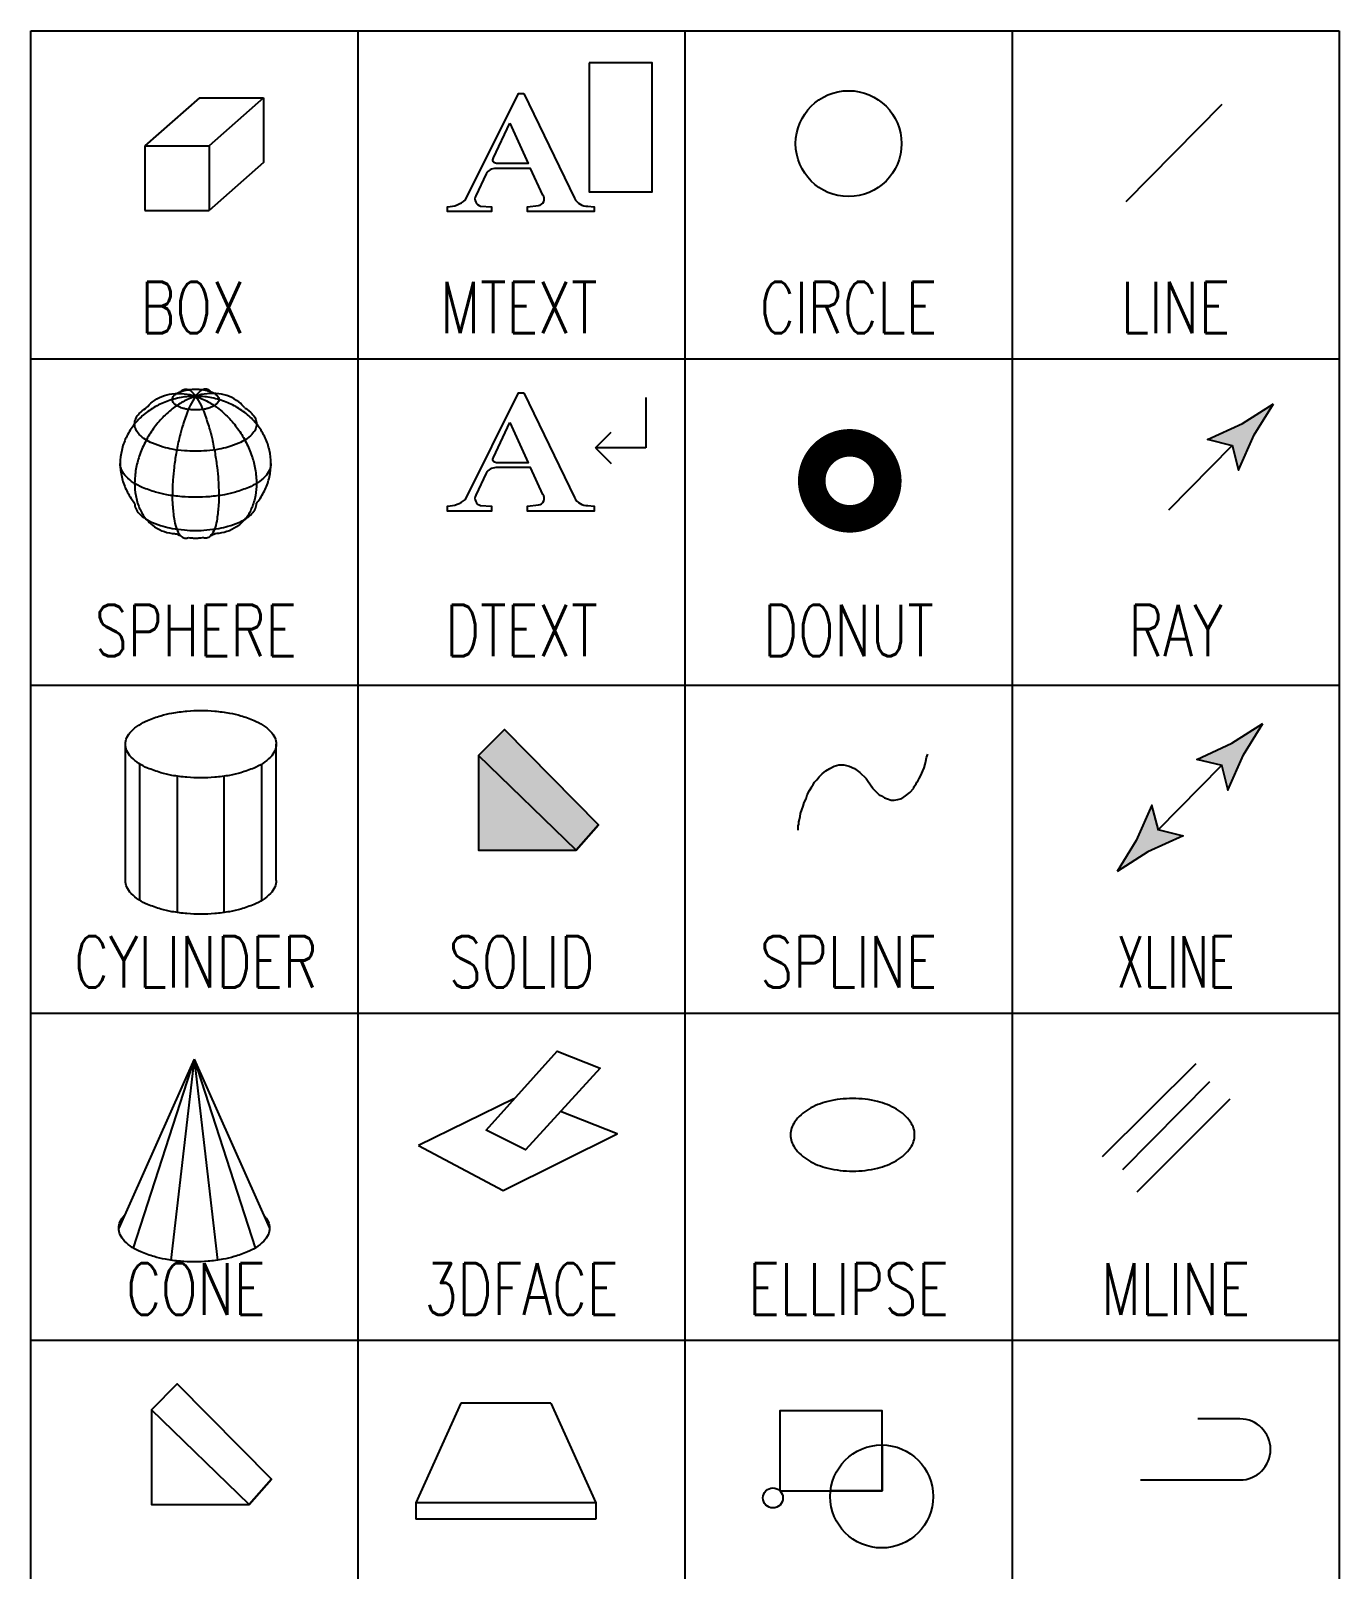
# Model space of a CAD drawing. Extents: x 1.7 to 12.8, y 1.1 to 13.1.
# Drawn here: x 4.63 to 6.239, y 5.925 to 7.817 of the extents above; entities that cross this region are included whole.
import ezdxf
from ezdxf.enums import TextEntityAlignment as Align

# ---------------------------------------------------------------- set-up
doc = ezdxf.new("R2010")
doc.units = 0
doc.header["$MEASUREMENT"] = 0
doc.linetypes.add('Dashed', pattern=[0.75, 0.5, -0.25])
for name, color, linetype in [('Borders', 252, 'Continuous'), ('Icons', 7, 'Continuous'), ('Text English', 7, 'Continuous')]:
    doc.layers.add(name, color=color, linetype=linetype)
doc.styles.add('Roman Simplex', font='romans.shx', dxfattribs={"width": 0.75, "height": 0.0625})

# ---------------------------------------------------------------- blocks, each defined once
blk = doc.blocks.new('BOX')
at = {"layer": 'Icons'}
for p, q in [((4.8377, 7.7343), (4.7706, 7.6754)), ((4.8377, 7.7343), (4.9165, 7.7343)), ((4.9165, 7.7343), (4.8495, 7.6754)), ((4.9165, 7.7343), (4.9165, 7.6548)), ((4.7706, 7.6754), (4.8495, 7.6754)), ((4.7706, 7.6754), (4.7706, 7.5958)), ((4.8495, 7.6754), (4.8495, 7.5958)), ((4.9165, 7.6548), (4.8495, 7.5958)), ((4.7706, 7.5958), (4.8495, 7.5958))]:
    blk.add_line(p, q, dxfattribs=at)
blk = doc.blocks.new('MTEXT')
at = {"layer": 'Icons'}
blk.add_lwpolyline([(5.3167, 7.7772), (5.3167, 7.6188), (5.394, 7.6188), (5.394, 7.7772)], close=True, dxfattribs=at)
for points in [[(5.2365, 7.7398), (5.2987, 7.6109, 0.302496), (5.3152, 7.6012), (5.3227, 7.6004), (5.3227, 7.5944), (5.2409, 7.5944), (5.2409, 7.6004), (5.2544, 7.6019, 0.592337), (5.2597, 7.6146), (5.2447, 7.6476), (5.202, 7.6476, 0.261951), (5.19, 7.6409), (5.1772, 7.6139, 0.471405), (5.1832, 7.6012), (5.1967, 7.6004), (5.1967, 7.5944), (5.1427, 7.5944), (5.1427, 7.6004, 0.175809), (5.1645, 7.6087), (5.2297, 7.7398)], [(5.2192, 7.7031), (5.2417, 7.6536), (5.2027, 7.6536, -0.588403), (5.199, 7.6604)]]:
    blk.add_lwpolyline(points, format="xyb", close=True, dxfattribs=at)
blk = doc.blocks.new('CIRCLE')
at = {"layer": 'Icons'}
blk.add_circle((5.6356, 7.678), 0.0651, dxfattribs=at)
blk = doc.blocks.new('LINE')
at = {"layer": 'Icons'}
blk.add_lwpolyline([(5.9767, 7.6067), (6.0946, 7.7267)], dxfattribs=at)
blk = doc.blocks.new('SPHERE')
at = {"layer": 'Icons'}
for points in [[(4.9078, 7.2359, 0.009593), (4.9097, 7.2384, 0.050881), (4.9185, 7.2529, 0.054913), (4.9237, 7.2683, 0.054762), (4.9255, 7.2846, 0.054762), (4.9237, 7.3009, 0.054913), (4.9185, 7.3163, 0.050881), (4.9097, 7.3308, 0.051403), (4.8984, 7.3432, 0.046302), (4.8841, 7.3536, 0.046978), (4.8683, 7.3611, 0.043737), (4.8508, 7.3658, 0.044046), (4.8329, 7.3674, 0.044046), (4.815, 7.3658, 0.043737), (4.7975, 7.3611, 0.046978), (4.7817, 7.3536, 0.046302), (4.7674, 7.3432, 0.051403), (4.7561, 7.3308, 0.050881), (4.7474, 7.3163, 0.054913), (4.7421, 7.3009, 0.054762), (4.7403, 7.2846, 0.054762), (4.7421, 7.2683, 0.054913), (4.7474, 7.2529, 0.050881)], [(4.8935, 7.353, -0.006141), (4.8945, 7.3524, -0.04962), (4.9021, 7.3461, -0.09129), (4.9064, 7.3398, -0.10501), (4.9078, 7.3333, -0.10501), (4.9064, 7.3268, -0.09129), (4.9021, 7.3205, -0.04962), (4.8945, 7.3142, -0.050455), (4.8859, 7.3096, -0.024455), (4.8727, 7.3049, -0.030051), (4.8616, 7.3023, -0.020373), (4.8467, 7.3004, -0.022184), (4.8329, 7.2998, -0.022184), (4.8191, 7.3004, -0.020373), (4.8042, 7.3023, -0.030051), (4.7931, 7.3049, -0.024455), (4.7799, 7.3096, -0.050455), (4.7713, 7.3142, -0.04962), (4.7637, 7.3205, -0.09129), (4.7594, 7.3268, -0.10501), (4.758, 7.3333, -0.10501), (4.7594, 7.3398, -0.09129), (4.7637, 7.3461, -0.04962)], [(4.7637, 7.3461, -0.04962), (4.7713, 7.3524, -0.006141), (4.7723, 7.353, -0.024455)], [(4.9255, 7.2846, -0.10501), (4.9238, 7.2765, -0.09129), (4.9185, 7.2687, -0.04962), (4.909, 7.261, -0.050455), (4.8984, 7.2553, -0.024455), (4.8821, 7.2496, -0.030051), (4.8683, 7.2463, -0.020373), (4.8499, 7.2439, -0.022184), (4.8329, 7.2432, -0.022184), (4.8159, 7.2439, -0.020373), (4.7975, 7.2463, -0.030051), (4.7838, 7.2496, -0.024455), (4.7674, 7.2553, -0.050455), (4.7568, 7.261, -0.04962), (4.7474, 7.2687, -0.09129), (4.742, 7.2765, -0.10501), (4.7403, 7.2846, -0.10501)], [(4.7474, 7.2529, 0.050881), (4.7561, 7.2384, 0.009593), (4.758, 7.2359, 0.046302)], [(4.758, 7.2359, 0.104642), (4.7594, 7.2294, 0.09129), (4.7637, 7.2231, 0.04962), (4.7713, 7.2168, 0.050455), (4.7799, 7.2122, 0.024455), (4.7931, 7.2076, 0.030051), (4.8042, 7.205, 0.020373), (4.8191, 7.203, 0.022184), (4.8329, 7.2024, 0.022184), (4.8467, 7.203, 0.020373), (4.8616, 7.205, 0.030051), (4.8727, 7.2076, 0.024455), (4.8859, 7.2122, 0.050455), (4.8945, 7.2168, 0.04962), (4.9021, 7.2231, 0.09129), (4.9064, 7.2294, 0.104642), (4.9078, 7.2359, 0.10501)], [(4.7637, 7.2304, 0.064517), (4.7704, 7.2185, 0.065), (4.7799, 7.2088, 0.068607), (4.7914, 7.2021, 0.06821), (4.8042, 7.1988, 0.020968), (4.8097, 7.1983, 0.056757)], [(4.9021, 7.2304, -0.064517), (4.8954, 7.2185, -0.065), (4.8859, 7.2088, -0.068607), (4.8745, 7.2021, -0.06821), (4.8616, 7.1988, -0.020968), (4.8561, 7.1983, -0.056757)], [(4.8243, 7.1936, 0.012034), (4.8276, 7.1933, 0.022184), (4.8329, 7.193, 0.022184), (4.8382, 7.1933, 0.012034), (4.8415, 7.1936, 0.030051)]]:
    blk.add_lwpolyline(points, format="xyb", dxfattribs=at)
at = {"layer": 'Icons', "color": 9}
for points in [[(4.8935, 7.353, 0.050487), (4.8859, 7.3604, 0.068607), (4.8745, 7.3671, 0.06821), (4.8616, 7.3704, 0.056197), (4.847, 7.3705, 0.056757), (4.8329, 7.3674, 0.041889), (4.8175, 7.3606, 0.044134), (4.8042, 7.3518, 0.035249), (4.7909, 7.3395, 0.036614), (4.7799, 7.3259, 0.035116), (4.7708, 7.3106, 0.03452), (4.7637, 7.2938, 0.040367), (4.7596, 7.2777, 0.038227), (4.758, 7.2603, 0.051133), (4.7593, 7.2453, 0.049614), (4.7637, 7.2304, 0.064517)], [(4.7723, 7.353, -0.050487), (4.7799, 7.3604, -0.068607), (4.7914, 7.3671, -0.06821), (4.8042, 7.3704, -0.056197), (4.8188, 7.3705, -0.056757), (4.8329, 7.3674, -0.041889), (4.8483, 7.3606, -0.044134), (4.8616, 7.3518, -0.035249), (4.8749, 7.3395, -0.036614), (4.8859, 7.3259, -0.035116), (4.895, 7.3106, -0.03452), (4.9021, 7.2938, -0.040367), (4.9062, 7.2777, -0.038227), (4.9078, 7.2603, -0.051133), (4.9065, 7.2453, -0.049614), (4.9021, 7.2304, -0.064517)], [(4.8516, 7.373, 0.074719), (4.8486, 7.3753, 0.167564), (4.8439, 7.3762, 0.130665), (4.8389, 7.374, 0.079772), (4.8329, 7.3674, 0.025965), (4.8262, 7.3559, 0.03241), (4.822, 7.346, 0.012614), (4.8161, 7.3282, 0.017737), (4.8127, 7.3153, 0.012249), (4.809, 7.2971, 0.013085), (4.8065, 7.2799, 0.014598), (4.805, 7.2642, 0.012107), (4.8043, 7.2452, 0.022512), (4.8046, 7.2339, 0.014604), (4.8065, 7.2165, 0.048062)], [(4.8143, 7.373, -0.074719), (4.8172, 7.3753, -0.167564), (4.822, 7.3762, -0.130665), (4.827, 7.374, -0.079772), (4.8329, 7.3674, -0.025965), (4.8396, 7.3559, -0.03241), (4.8439, 7.346, -0.012614), (4.8497, 7.3282, -0.017737), (4.8531, 7.3153, -0.012249), (4.8568, 7.2971, -0.013085), (4.8593, 7.2799, -0.014598), (4.8608, 7.2642, -0.012107), (4.8615, 7.2452, -0.022512), (4.8612, 7.2339, -0.014604), (4.8593, 7.2165, -0.048062)], [(4.8065, 7.2165, 0.048062), (4.8089, 7.2061, 0.059034), (4.8127, 7.1982, 0.125655), (4.8172, 7.1938, 0.167564), (4.822, 7.193, 0.056756), (4.8243, 7.1936, 0.079772)], [(4.8593, 7.2165, -0.048062), (4.8569, 7.2061, -0.059034), (4.8531, 7.1982, -0.125655), (4.8486, 7.1938, -0.167564), (4.8439, 7.193, -0.056756), (4.8415, 7.1936, -0.079772)], [(4.8097, 7.1983, 0.04582), (4.8127, 7.1968, 0.007744), (4.8143, 7.1962, 0.030051)], [(4.8516, 7.1962, 0.007744), (4.8531, 7.1968, 0.04582), (4.8561, 7.1983, 0.04962)]]:
    blk.add_lwpolyline(points, format="xyb", dxfattribs=at)
at = {"layer": 'Icons'}
blk.add_lwpolyline([(4.8065, 7.3683, -0.04962), (4.8094, 7.3707, -0.050455), (4.8127, 7.3724, -0.024455), (4.8177, 7.3742, -0.030051), (4.822, 7.3752, -0.020373), (4.8276, 7.3759, -0.022184), (4.8329, 7.3762, -0.022184), (4.8382, 7.3759, -0.020373), (4.8439, 7.3752, -0.030051), (4.8481, 7.3742, -0.024455), (4.8531, 7.3724, -0.050455), (4.8564, 7.3707, -0.04962), (4.8593, 7.3683, -0.09129), (4.861, 7.3659, -0.10501), (4.8615, 7.3634, -0.10501), (4.861, 7.3609, -0.09129), (4.8593, 7.3585, -0.04962), (4.8564, 7.3561, -0.050455), (4.8531, 7.3543, -0.024455), (4.8481, 7.3525, -0.030051), (4.8439, 7.3515, -0.020373), (4.8382, 7.3508, -0.022184), (4.8329, 7.3506, -0.022184), (4.8276, 7.3508, -0.020373), (4.822, 7.3515, -0.030051), (4.8177, 7.3525, -0.024455), (4.8127, 7.3543, -0.050455), (4.8094, 7.3561, -0.04962), (4.8065, 7.3585, -0.09129), (4.8048, 7.3609, -0.10501), (4.8043, 7.3634, -0.10501), (4.8048, 7.3659, -0.09129)], format="xyb", close=True, dxfattribs=at)
blk = doc.blocks.new('DTEXT')
at = {"layer": 'Icons'}
for p, q in [((5.3863, 7.3658), (5.3863, 7.304)), ((5.3244, 7.304), (5.3438, 7.3233)), ((5.3863, 7.304), (5.3244, 7.304)), ((5.3244, 7.304), (5.3438, 7.2846))]:
    blk.add_line(p, q, dxfattribs=at)
for points in [[(5.2365, 7.3718), (5.2987, 7.2428, 0.302496), (5.3152, 7.2331), (5.3227, 7.2323), (5.3227, 7.2263), (5.2409, 7.2263), (5.2409, 7.2323), (5.2544, 7.2338, 0.592337), (5.2597, 7.2466), (5.2447, 7.2796), (5.202, 7.2796, 0.261951), (5.19, 7.2728), (5.1772, 7.2458, 0.471405), (5.1832, 7.2331), (5.1967, 7.2323), (5.1967, 7.2263), (5.1427, 7.2263), (5.1427, 7.2323, 0.175809), (5.1645, 7.2406), (5.2297, 7.3718)], [(5.2192, 7.335), (5.2417, 7.2856), (5.2027, 7.2856, -0.588403), (5.199, 7.2923)]]:
    blk.add_lwpolyline(points, format="xyb", close=True, dxfattribs=at)
blk = doc.blocks.new('DONUT')
at = {"layer": 'Icons', "const_width": 0.0339}
blk.add_lwpolyline([(5.5903, 7.2634, 1), (5.6838, 7.2634, 1)], format="xyb", close=True, dxfattribs=at)
blk = doc.blocks.new('RAY')
at = {"layer": 'Icons'}
for points in [[(6.1077, 7.3065), (6.0767, 7.3141), (6.1198, 7.334), (6.1578, 7.3582)], [(6.1069, 7.3073), (6.115, 7.2764), (6.1342, 7.3199), (6.1578, 7.3582)], [(6.0294, 7.2277), (6.1071, 7.3067)]]:
    blk.add_lwpolyline(points, dxfattribs=at)
for points in [[(6.1198, 7.334), (6.1342, 7.3199), (6.1578, 7.3582)], [(6.0767, 7.3141), (6.1077, 7.3065), (6.1198, 7.334), (6.1342, 7.3199)], [(6.1077, 7.3065), (6.115, 7.2764), (6.1342, 7.3199)]]:
    blk.add_solid(points, dxfattribs=at)
blk = doc.blocks.new('CYLINDER')
at = {"layer": 'Icons'}
for p, q in [((4.7468, 6.7719), (4.7468, 6.9396)), ((4.932, 6.7719), (4.932, 6.9396))]:
    blk.add_line(p, q, dxfattribs=at)
at = {"layer": 'Icons', "color": 9}
for p, q in [((4.7644, 6.7476), (4.7644, 6.9153)), ((4.9143, 6.7476), (4.9143, 6.9153)), ((4.8107, 6.7325), (4.8107, 6.9002)), ((4.868, 6.7325), (4.868, 6.9002))]:
    blk.add_line(p, q, dxfattribs=at)
at = {"layer": 'Icons'}
blk.add_lwpolyline([(4.7538, 6.9554, -0.04962), (4.7633, 6.9632, -0.050455), (4.7739, 6.9689, -0.024455), (4.7902, 6.9746, -0.030051), (4.8039, 6.9779, -0.020373), (4.8223, 6.9803, -0.022184), (4.8394, 6.981, -0.022184), (4.8564, 6.9803, -0.020373), (4.8748, 6.9779, -0.030051), (4.8885, 6.9746, -0.024455), (4.9048, 6.9689, -0.050455), (4.9155, 6.9632, -0.04962), (4.9249, 6.9554, -0.09129), (4.9302, 6.9477, -0.10501), (4.932, 6.9396, -0.10501), (4.9302, 6.9315, -0.09129), (4.9249, 6.9237, -0.04962), (4.9155, 6.916, -0.050455), (4.9048, 6.9103, -0.024455), (4.8885, 6.9046, -0.030051), (4.8748, 6.9013, -0.020373), (4.8564, 6.8989, -0.022184), (4.8394, 6.8982, -0.022184), (4.8223, 6.8989, -0.020373), (4.8039, 6.9013, -0.030051), (4.7902, 6.9046, -0.024455), (4.7739, 6.9103, -0.050455), (4.7633, 6.916, -0.04962), (4.7538, 6.9237, -0.09129), (4.7485, 6.9315, -0.10501), (4.7468, 6.9396, -0.10501), (4.7485, 6.9477, -0.09129)], format="xyb", close=True, dxfattribs=at)
blk.add_lwpolyline([(4.932, 6.7719, -0.10501), (4.9302, 6.7639, -0.09129), (4.9249, 6.7561, -0.04962), (4.9155, 6.7483, -0.050455), (4.9048, 6.7426, -0.024455), (4.8885, 6.7369, -0.030051), (4.8748, 6.7337, -0.020373), (4.8564, 6.7313, -0.022184), (4.8394, 6.7305, -0.022184), (4.8223, 6.7313, -0.020373), (4.8039, 6.7337, -0.030051), (4.7902, 6.7369, -0.024455), (4.7739, 6.7426, -0.050455), (4.7633, 6.7483, -0.04962), (4.7538, 6.7561, -0.09129), (4.7485, 6.7639, -0.10501), (4.7468, 6.7719, -0.10501)], format="xyb", dxfattribs=at)
blk = doc.blocks.new('SOLID')
at = {"layer": 'Icons'}
for points in [[(5.1808, 6.9259), (5.1808, 6.8095), (5.3009, 6.8095), (5.3282, 6.8404), (5.2125, 6.9576), (5.1808, 6.9259), (5.1808, 6.9259)], [(5.1808, 6.9259), (5.1808, 6.8095), (5.3009, 6.8095), (5.3282, 6.8404), (5.2125, 6.9576), (5.1808, 6.9259)], [(5.3009, 6.8095), (5.1808, 6.9259), (5.1808, 6.9259), (5.2125, 6.9576), (5.3282, 6.8404), (5.3009, 6.8095), (5.3009, 6.8095), (5.3009, 6.8095)], [(5.3009, 6.8095), (5.1808, 6.9259), (5.1808, 6.9259), (5.2125, 6.9576), (5.3282, 6.8404), (5.3009, 6.8095), (5.3009, 6.8095)]]:
    blk.add_lwpolyline(points, dxfattribs=at)
blk.add_lwpolyline([(5.3009, 6.8095), (5.1808, 6.9259), (5.1808, 6.8095)], close=True, dxfattribs=at)
for points in [[(5.1808, 6.9259), (5.3009, 6.8095), (5.2125, 6.9576), (5.3282, 6.8404)], [(5.1808, 6.9259), (5.1808, 6.8095), (5.3009, 6.8095)]]:
    blk.add_solid(points, dxfattribs=at)
blk = doc.blocks.new('SPLINE')
at = {"layer": 'Icons'}
for points in [[(5.7159, 6.8856), (5.7159, 6.8863), (5.7159, 6.887), (5.7166, 6.8878), (5.7174, 6.8892), (5.7188, 6.8907), (5.7196, 6.8929), (5.721, 6.8951), (5.7225, 6.8973), (5.724, 6.9003), (5.7255, 6.904), (5.7269, 6.9069), (5.7284, 6.9106), (5.7299, 6.915), (5.7306, 6.9187), (5.7314, 6.9231), (5.7328, 6.9275)], [(5.5906, 6.887), (5.5906, 6.8878), (5.5921, 6.89), (5.5936, 6.8929), (5.5965, 6.8959), (5.5995, 6.8996), (5.6032, 6.9032), (5.6076, 6.9069), (5.6127, 6.9099), (5.6179, 6.9128), (5.6238, 6.9143), (5.6297, 6.9143), (5.6363, 6.9128), (5.643, 6.9099), (5.6496, 6.9047), (5.657, 6.8973), (5.6643, 6.887)], [(5.5737, 6.834), (5.5737, 6.8347), (5.5737, 6.8355), (5.5737, 6.8369), (5.5737, 6.8391), (5.5744, 6.8413), (5.5744, 6.8443), (5.5752, 6.8472), (5.5759, 6.8509), (5.5766, 6.8546), (5.5781, 6.859), (5.5796, 6.8635), (5.5811, 6.8679), (5.5833, 6.8723), (5.5847, 6.8774), (5.5877, 6.8826), (5.5906, 6.887)], [(5.6643, 6.887), (5.6651, 6.8856), (5.6665, 6.8841), (5.668, 6.8826), (5.6702, 6.8804), (5.6732, 6.8774), (5.6761, 6.876), (5.6798, 6.8738), (5.6835, 6.8723), (5.6879, 6.8708), (5.6916, 6.8708), (5.696, 6.8716), (5.7012, 6.873), (5.7056, 6.876), (5.7107, 6.8804), (5.7159, 6.8856)]]:
    blk.add_lwpolyline(points, dxfattribs=at)
blk = doc.blocks.new('XLINE')
at = {"layer": 'Icons'}
for points in [[(6.0947, 6.9133), (6.0636, 6.9209), (6.1067, 6.9407), (6.1447, 6.9649)], [(6.0938, 6.9141), (6.1019, 6.8831), (6.1211, 6.9266), (6.1447, 6.9649)], [(6.0165, 6.8338), (6.0084, 6.8647), (5.9892, 6.8213), (5.9656, 6.783)], [(6.0157, 6.8346), (6.0467, 6.827), (6.0036, 6.8072), (5.9656, 6.783)]]:
    blk.add_lwpolyline(points, dxfattribs=at)
at = {"layer": 'Icons', "color": 250}
blk.add_lwpolyline([(6.0163, 6.8345), (6.094, 6.9134)], dxfattribs=at)
at = {"layer": 'Icons'}
for points in [[(6.1067, 6.9407), (6.1211, 6.9266), (6.1447, 6.9649)], [(6.0636, 6.9209), (6.0947, 6.9133), (6.1067, 6.9407), (6.1211, 6.9266)], [(6.0947, 6.9133), (6.1019, 6.8831), (6.1211, 6.9266)], [(6.0084, 6.8647), (6.0165, 6.8338), (5.9892, 6.8213), (6.0036, 6.8072)], [(6.0165, 6.8338), (6.0467, 6.827), (6.0036, 6.8072)], [(5.9892, 6.8213), (6.0036, 6.8072), (5.9656, 6.783)]]:
    blk.add_solid(points, dxfattribs=at)
blk = doc.blocks.new('CONE')
at = {"layer": 'Icons'}
for q in [(4.7386, 6.3446), (4.7563, 6.3203), (4.8026, 6.3052), (4.8598, 6.3052), (4.9061, 6.3203), (4.9238, 6.3446)]:
    blk.add_line((4.8312, 6.5523), q, dxfattribs=at)
for points in [[(4.9167, 6.3605, -0.000183), (4.9167, 6.3604, -0.09129), (4.9221, 6.3527, -0.10501), (4.9238, 6.3446, -0.10501), (4.9221, 6.3365, -0.09129), (4.9167, 6.3287, -0.04962), (4.9073, 6.321, -0.050455), (4.8967, 6.3153, -0.024455), (4.8803, 6.3096, -0.030051), (4.8666, 6.3063, -0.020373), (4.8482, 6.3039, -0.022184), (4.8312, 6.3032, -0.022184), (4.8142, 6.3039, -0.020373), (4.7958, 6.3063, -0.030051), (4.782, 6.3096, -0.024455), (4.7657, 6.3153, -0.050455), (4.7551, 6.321, -0.04962), (4.7456, 6.3287, -0.09129), (4.7403, 6.3365, -0.10501), (4.7386, 6.3446, -0.10501), (4.7403, 6.3527, -0.09129), (4.7456, 6.3604, -0.04962)], [(4.7456, 6.3604, -0.000183), (4.7457, 6.3605, -0.050455)]]:
    blk.add_lwpolyline(points, format="xyb", dxfattribs=at)
blk = doc.blocks.new('3DFACE')
at = {"layer": 'Icons'}
for points in [[(5.2386, 6.4408), (5.1899, 6.4651), (5.2772, 6.5624), (5.3303, 6.5414), (5.2386, 6.4408), (5.2386, 6.4408)], [(5.2243, 6.5034), (5.107, 6.4463)], [(5.107, 6.4463), (5.2109, 6.3911), (5.3513, 6.4607), (5.2815, 6.4879)]]:
    blk.add_lwpolyline(points, dxfattribs=at)
blk = doc.blocks.new('ELLIPSE')
at = {"layer": 'Icons'}
blk.add_lwpolyline([(5.5643, 6.4594, 0.155134), (5.5693, 6.4437, 0.106753), (5.5866, 6.4278, 0.073079), (5.61, 6.4184, 0.059562), (5.6406, 6.4147, 0.059562), (5.6711, 6.4184, 0.073079), (5.6945, 6.4278, 0.106753), (5.7118, 6.4437, 0.155134), (5.7168, 6.4594, 0.155134), (5.7118, 6.475, 0.106753), (5.6945, 6.4909, 0.073079), (5.6711, 6.5004, 0.059562), (5.6406, 6.504, 0.059562), (5.61, 6.5004, 0.073079), (5.5866, 6.4909, 0.106753), (5.5693, 6.475, 0.155134)], format="xyb", close=True, dxfattribs=at)
blk = doc.blocks.new('MLINE')
at = {"layer": 'Icons'}
for points in [[(5.9478, 6.4328), (6.0627, 6.547)], [(5.9905, 6.3893), (6.1047, 6.5035)]]:
    blk.add_lwpolyline(points, dxfattribs=at)
at = {"layer": 'Icons', "color": 250, "linetype": 'Dashed'}
blk.add_lwpolyline([(5.9728, 6.4166), (6.0797, 6.5249)], dxfattribs=at)
blk = doc.blocks.new('WEDGE')
at = {"layer": 'Icons'}
for points in [[(4.8988, 6.005), (4.7787, 6.1214), (4.7787, 6.1214), (4.8104, 6.153), (4.9261, 6.0359), (4.8988, 6.005), (4.8988, 6.005), (4.8988, 6.005)], [(4.7787, 6.1214), (4.7787, 6.005), (4.8988, 6.005), (4.9261, 6.0359), (4.8104, 6.153), (4.7787, 6.1214)], [(4.7787, 6.1214), (4.7787, 6.005), (4.8988, 6.005), (4.9261, 6.0359), (4.8104, 6.153), (4.7787, 6.1214), (4.7787, 6.1214)], [(4.8988, 6.005), (4.7787, 6.1214), (4.7787, 6.1214), (4.8104, 6.153), (4.9261, 6.0359), (4.8988, 6.005), (4.8988, 6.005)]]:
    blk.add_lwpolyline(points, dxfattribs=at)
blk.add_lwpolyline([(4.8988, 6.005), (4.7787, 6.1214), (4.7787, 6.005)], close=True, dxfattribs=at)
blk = doc.blocks.new('SURFACES')
at = {"layer": 'Icons'}
for p, q in [((5.1589, 6.1294), (5.1036, 6.0071)), ((5.2696, 6.1294), (5.1589, 6.1294)), ((5.2696, 6.1294), (5.3249, 6.0071)), ((5.3249, 6.0071), (5.1036, 6.0071)), ((5.1036, 6.0071), (5.1036, 5.987)), ((5.3249, 6.0071), (5.3249, 5.987)), ((5.3249, 5.987), (5.1036, 5.987))]:
    blk.add_line(p, q, dxfattribs=at)
blk = doc.blocks.new('BLOCK')
at = {"layer": 'Icons', "color": 1}
blk.add_lwpolyline([(5.6768, 6.0218), (5.6768, 6.1202), (5.5509, 6.1202), (5.5509, 6.0218)], close=True, dxfattribs=at)
at = {"layer": 'Icons', "color": 2}
blk.add_lwpolyline([(5.613, 6.022), (5.6771, 6.022), (5.6771, 6.0773)], dxfattribs=at)
at = {"layer": 'Icons', "color": 7}
for centre, radius in [((5.6763, 6.0147), 0.0633), ((5.5426, 6.0129), 0.0123)]:
    blk.add_circle(centre, radius, dxfattribs=at)
blk = doc.blocks.new('PLINE')
at = {"layer": 'Icons'}
blk.add_lwpolyline([(5.9944, 6.035), (6.1167, 6.035, 1), (6.1167, 6.1101), (6.065, 6.1101)], format="xyb", dxfattribs=at)

msp = doc.modelspace()

# ---------------------------------------------------------------- linework, layer by layer
at = {"layer": 'Borders'}
for p, q in [((4.6303, 4.1979), (4.6303, 7.8167)), ((4.6303, 7.8167), (6.2387, 7.8167)), ((5.0324, 7.8166), (5.0324, 4.1979)), ((5.4345, 7.8166), (5.4345, 4.1979)), ((5.8366, 7.8166), (5.8366, 4.1979)), ((6.2387, 7.8167), (6.2387, 4.1979))]:
    msp.add_line(p, q, dxfattribs=at)
for points in [[(4.6303, 7.4136), (6.2387, 7.4136)], [(4.6303, 7.0121), (6.2387, 7.0121)], [(4.6303, 6.6091), (6.2387, 6.6091)], [(4.6303, 6.2068), (6.2375, 6.2068)]]:
    msp.add_lwpolyline(points, dxfattribs=at)
at = {"layer": 'Icons'}
for p, q in [((4.7468, 6.7719), (4.7468, 6.9396)), ((4.932, 6.7719), (4.932, 6.9396)), ((4.8312, 6.5523), (4.7386, 6.3446)), ((4.8312, 6.5523), (4.7563, 6.3203)), ((4.8312, 6.5523), (4.8026, 6.3052)), ((4.8312, 6.5523), (4.9238, 6.3446)), ((4.8312, 6.5523), (4.9061, 6.3203)), ((4.8312, 6.5523), (4.8598, 6.3052)), ((5.1589, 6.1294), (5.1036, 6.0071)), ((5.2696, 6.1294), (5.1589, 6.1294)), ((5.2696, 6.1294), (5.3249, 6.0071)), ((5.3249, 6.0071), (5.1036, 6.0071)), ((5.1036, 6.0071), (5.1036, 5.987)), ((5.3249, 6.0071), (5.3249, 5.987)), ((5.3249, 5.987), (5.1036, 5.987))]:
    msp.add_line(p, q, dxfattribs=at)
at = {"layer": 'Icons', "color": 9}
for p, q in [((4.7644, 6.7476), (4.7644, 6.9153)), ((4.9143, 6.7476), (4.9143, 6.9153)), ((4.8107, 6.7325), (4.8107, 6.9002)), ((4.868, 6.7325), (4.868, 6.9002))]:
    msp.add_line(p, q, dxfattribs=at)
at = {"layer": 'Icons'}
for points in [[(4.7538, 6.9554, -0.04962), (4.7633, 6.9632, -0.050455), (4.7739, 6.9689, -0.024455), (4.7902, 6.9746, -0.030051), (4.8039, 6.9779, -0.020373), (4.8223, 6.9803, -0.022184), (4.8394, 6.981, -0.022184), (4.8564, 6.9803, -0.020373), (4.8748, 6.9779, -0.030051), (4.8885, 6.9746, -0.024455), (4.9048, 6.9689, -0.050455), (4.9155, 6.9632, -0.04962), (4.9249, 6.9554, -0.09129), (4.9302, 6.9477, -0.10501), (4.932, 6.9396, -0.10501), (4.9302, 6.9315, -0.09129), (4.9249, 6.9237, -0.04962), (4.9155, 6.916, -0.050455), (4.9048, 6.9103, -0.024455), (4.8885, 6.9046, -0.030051), (4.8748, 6.9013, -0.020373), (4.8564, 6.8989, -0.022184), (4.8394, 6.8982, -0.022184), (4.8223, 6.8989, -0.020373), (4.8039, 6.9013, -0.030051), (4.7902, 6.9046, -0.024455), (4.7739, 6.9103, -0.050455), (4.7633, 6.916, -0.04962), (4.7538, 6.9237, -0.09129), (4.7485, 6.9315, -0.10501), (4.7468, 6.9396, -0.10501), (4.7485, 6.9477, -0.09129)], [(5.5643, 6.4594, 0.155134), (5.5693, 6.4437, 0.106753), (5.5866, 6.4278, 0.073079), (5.61, 6.4184, 0.059562), (5.6406, 6.4147, 0.059562), (5.6711, 6.4184, 0.073079), (5.6945, 6.4278, 0.106753), (5.7118, 6.4437, 0.155134), (5.7168, 6.4594, 0.155134), (5.7118, 6.475, 0.106753), (5.6945, 6.4909, 0.073079), (5.6711, 6.5004, 0.059562), (5.6406, 6.504, 0.059562), (5.61, 6.5004, 0.073079), (5.5866, 6.4909, 0.106753), (5.5693, 6.475, 0.155134)]]:
    msp.add_lwpolyline(points, format="xyb", close=True, dxfattribs=at)
for points in [[(6.0947, 6.9133), (6.0636, 6.9209), (6.1067, 6.9407), (6.1447, 6.9649)], [(6.0938, 6.9141), (6.1019, 6.8831), (6.1211, 6.9266), (6.1447, 6.9649)], [(5.3009, 6.8095), (5.1808, 6.9259), (5.1808, 6.9259), (5.2125, 6.9576), (5.3282, 6.8404), (5.3009, 6.8095), (5.3009, 6.8095)], [(5.3009, 6.8095), (5.1808, 6.9259), (5.1808, 6.9259), (5.2125, 6.9576), (5.3282, 6.8404), (5.3009, 6.8095), (5.3009, 6.8095), (5.3009, 6.8095)], [(5.1808, 6.9259), (5.1808, 6.8095), (5.3009, 6.8095), (5.3282, 6.8404), (5.2125, 6.9576), (5.1808, 6.9259)], [(5.1808, 6.9259), (5.1808, 6.8095), (5.3009, 6.8095), (5.3282, 6.8404), (5.2125, 6.9576), (5.1808, 6.9259), (5.1808, 6.9259)], [(5.7159, 6.8856), (5.7159, 6.8863), (5.7159, 6.887), (5.7166, 6.8878), (5.7174, 6.8892), (5.7188, 6.8907), (5.7196, 6.8929), (5.721, 6.8951), (5.7225, 6.8973), (5.724, 6.9003), (5.7255, 6.904), (5.7269, 6.9069), (5.7284, 6.9106), (5.7299, 6.915), (5.7306, 6.9187), (5.7314, 6.9231), (5.7328, 6.9275)], [(5.5906, 6.887), (5.5906, 6.8878), (5.5921, 6.89), (5.5936, 6.8929), (5.5965, 6.8959), (5.5995, 6.8996), (5.6032, 6.9032), (5.6076, 6.9069), (5.6127, 6.9099), (5.6179, 6.9128), (5.6238, 6.9143), (5.6297, 6.9143), (5.6363, 6.9128), (5.643, 6.9099), (5.6496, 6.9047), (5.657, 6.8973), (5.6643, 6.887)], [(5.5737, 6.834), (5.5737, 6.8347), (5.5737, 6.8355), (5.5737, 6.8369), (5.5737, 6.8391), (5.5744, 6.8413), (5.5744, 6.8443), (5.5752, 6.8472), (5.5759, 6.8509), (5.5766, 6.8546), (5.5781, 6.859), (5.5796, 6.8635), (5.5811, 6.8679), (5.5833, 6.8723), (5.5847, 6.8774), (5.5877, 6.8826), (5.5906, 6.887)], [(5.6643, 6.887), (5.6651, 6.8856), (5.6665, 6.8841), (5.668, 6.8826), (5.6702, 6.8804), (5.6732, 6.8774), (5.6761, 6.876), (5.6798, 6.8738), (5.6835, 6.8723), (5.6879, 6.8708), (5.6916, 6.8708), (5.696, 6.8716), (5.7012, 6.873), (5.7056, 6.876), (5.7107, 6.8804), (5.7159, 6.8856)], [(6.0165, 6.8338), (6.0084, 6.8647), (5.9892, 6.8213), (5.9656, 6.783)], [(6.0157, 6.8346), (6.0467, 6.827), (6.0036, 6.8072), (5.9656, 6.783)], [(5.2386, 6.4408), (5.1899, 6.4651), (5.2772, 6.5624), (5.3303, 6.5414), (5.2386, 6.4408), (5.2386, 6.4408)], [(5.9478, 6.4328), (6.0627, 6.547)], [(5.2243, 6.5034), (5.107, 6.4463)], [(5.107, 6.4463), (5.2109, 6.3911), (5.3513, 6.4607), (5.2815, 6.4879)], [(5.9905, 6.3893), (6.1047, 6.5035)], [(4.7787, 6.1214), (4.7787, 6.005), (4.8988, 6.005), (4.9261, 6.0359), (4.8104, 6.153), (4.7787, 6.1214), (4.7787, 6.1214)], [(4.7787, 6.1214), (4.7787, 6.005), (4.8988, 6.005), (4.9261, 6.0359), (4.8104, 6.153), (4.7787, 6.1214)], [(4.8988, 6.005), (4.7787, 6.1214), (4.7787, 6.1214), (4.8104, 6.153), (4.9261, 6.0359), (4.8988, 6.005), (4.8988, 6.005), (4.8988, 6.005)], [(4.8988, 6.005), (4.7787, 6.1214), (4.7787, 6.1214), (4.8104, 6.153), (4.9261, 6.0359), (4.8988, 6.005), (4.8988, 6.005)]]:
    msp.add_lwpolyline(points, dxfattribs=at)
for points in [[(5.3009, 6.8095), (5.1808, 6.9259), (5.1808, 6.8095)], [(4.8988, 6.005), (4.7787, 6.1214), (4.7787, 6.005)]]:
    msp.add_lwpolyline(points, close=True, dxfattribs=at)
at = {"layer": 'Icons', "color": 250}
msp.add_lwpolyline([(6.0163, 6.8345), (6.094, 6.9134)], dxfattribs=at)
at = {"layer": 'Icons'}
for points in [[(4.932, 6.7719, -0.10501), (4.9302, 6.7639, -0.09129), (4.9249, 6.7561, -0.04962), (4.9155, 6.7483, -0.050455), (4.9048, 6.7426, -0.024455), (4.8885, 6.7369, -0.030051), (4.8748, 6.7337, -0.020373), (4.8564, 6.7313, -0.022184), (4.8394, 6.7305, -0.022184), (4.8223, 6.7313, -0.020373), (4.8039, 6.7337, -0.030051), (4.7902, 6.7369, -0.024455), (4.7739, 6.7426, -0.050455), (4.7633, 6.7483, -0.04962), (4.7538, 6.7561, -0.09129), (4.7485, 6.7639, -0.10501), (4.7468, 6.7719, -0.10501)], [(4.9167, 6.3605, -0.000183), (4.9167, 6.3604, -0.09129), (4.9221, 6.3527, -0.10501), (4.9238, 6.3446, -0.10501), (4.9221, 6.3365, -0.09129), (4.9167, 6.3287, -0.04962), (4.9073, 6.321, -0.050455), (4.8967, 6.3153, -0.024455), (4.8803, 6.3096, -0.030051), (4.8666, 6.3063, -0.020373), (4.8482, 6.3039, -0.022184), (4.8312, 6.3032, -0.022184), (4.8142, 6.3039, -0.020373), (4.7958, 6.3063, -0.030051), (4.782, 6.3096, -0.024455), (4.7657, 6.3153, -0.050455), (4.7551, 6.321, -0.04962), (4.7456, 6.3287, -0.09129), (4.7403, 6.3365, -0.10501), (4.7386, 6.3446, -0.10501), (4.7403, 6.3527, -0.09129), (4.7456, 6.3604, -0.04962)], [(4.7456, 6.3604, -0.000183), (4.7457, 6.3605, -0.050455)], [(5.9944, 6.035), (6.1167, 6.035, 1), (6.1167, 6.1101), (6.065, 6.1101)]]:
    msp.add_lwpolyline(points, format="xyb", dxfattribs=at)
at = {"layer": 'Icons', "color": 250, "linetype": 'Dashed'}
msp.add_lwpolyline([(5.9728, 6.4166), (6.0797, 6.5249)], dxfattribs=at)
at = {"layer": 'Icons', "color": 1}
msp.add_lwpolyline([(5.6768, 6.0218), (5.6768, 6.1202), (5.5509, 6.1202), (5.5509, 6.0218)], close=True, dxfattribs=at)
at = {"layer": 'Icons', "color": 2}
msp.add_lwpolyline([(5.613, 6.022), (5.6771, 6.022), (5.6771, 6.0773)], dxfattribs=at)
at = {"layer": 'Icons', "color": 7}
for centre, radius in [((5.6763, 6.0147), 0.0633), ((5.5426, 6.0129), 0.0123)]:
    msp.add_circle(centre, radius, dxfattribs=at)
at = {"layer": 'Icons'}
for points in [[(6.1067, 6.9407), (6.1211, 6.9266), (6.1447, 6.9649)], [(5.1808, 6.9259), (5.3009, 6.8095), (5.2125, 6.9576), (5.3282, 6.8404)], [(5.1808, 6.9259), (5.1808, 6.8095), (5.3009, 6.8095)], [(6.0636, 6.9209), (6.0947, 6.9133), (6.1067, 6.9407), (6.1211, 6.9266)], [(6.0947, 6.9133), (6.1019, 6.8831), (6.1211, 6.9266)], [(6.0084, 6.8647), (6.0165, 6.8338), (5.9892, 6.8213), (6.0036, 6.8072)], [(6.0165, 6.8338), (6.0467, 6.827), (6.0036, 6.8072)], [(5.9892, 6.8213), (6.0036, 6.8072), (5.9656, 6.783)]]:
    msp.add_solid(points, dxfattribs=at)

# ---------------------------------------------------------------- block references
for name in ['MTEXT', 'CIRCLE', 'BOX', 'LINE', 'SPHERE', 'DTEXT', 'RAY', 'DONUT', 'CYLINDER', 'XLINE', 'SOLID', 'SPLINE', 'CONE', '3DFACE', 'MLINE', 'ELLIPSE', 'WEDGE', 'SURFACES', 'BLOCK', 'PLINE']:
    msp.add_blockref(name, (0, 0))

# ---------------------------------------------------------------- texts
at = {"layer": 'Text English', "style": 'Roman Simplex'}
for s, width, p in [('BOX', 0.75, (4.8296, 7.4449)), ('MTEXT', 0.75, (5.2304, 7.4449)), ('CIRCLE', 0.75, (5.6356, 7.4449)), ('LINE', 0.75, (6.0376, 7.4449)), ('SPHERE', 0.75, (4.8332, 7.0477)), ('DTEXT', 0.75, (5.2335, 7.0477)), ('DONUT', 0.75, (5.6356, 7.0477)), ('RAY', 0.75, (6.0376, 7.0477)), ('CYLINDER', 0.75, (4.8332, 6.6403)), ('SOLID', 0.75, (5.2335, 6.6403)), ('SPLINE', 0.75, (5.6356, 6.6403)), ('XLINE', 0.62, (6.0376, 6.6403)), ('CONE', 0.75, (4.8332, 6.2381)), ('3DFACE', 0.75, (5.2335, 6.2381)), ('ELLIPSE', 0.75, (5.6356, 6.2381)), ('MLINE', 0.75, (6.0376, 6.2381))]:
    msp.add_text(s, height=0.06336, dxfattribs=dict(at, width=width)).set_placement(p, align=Align.CENTER)

doc.saveas('drawing.dxf')
